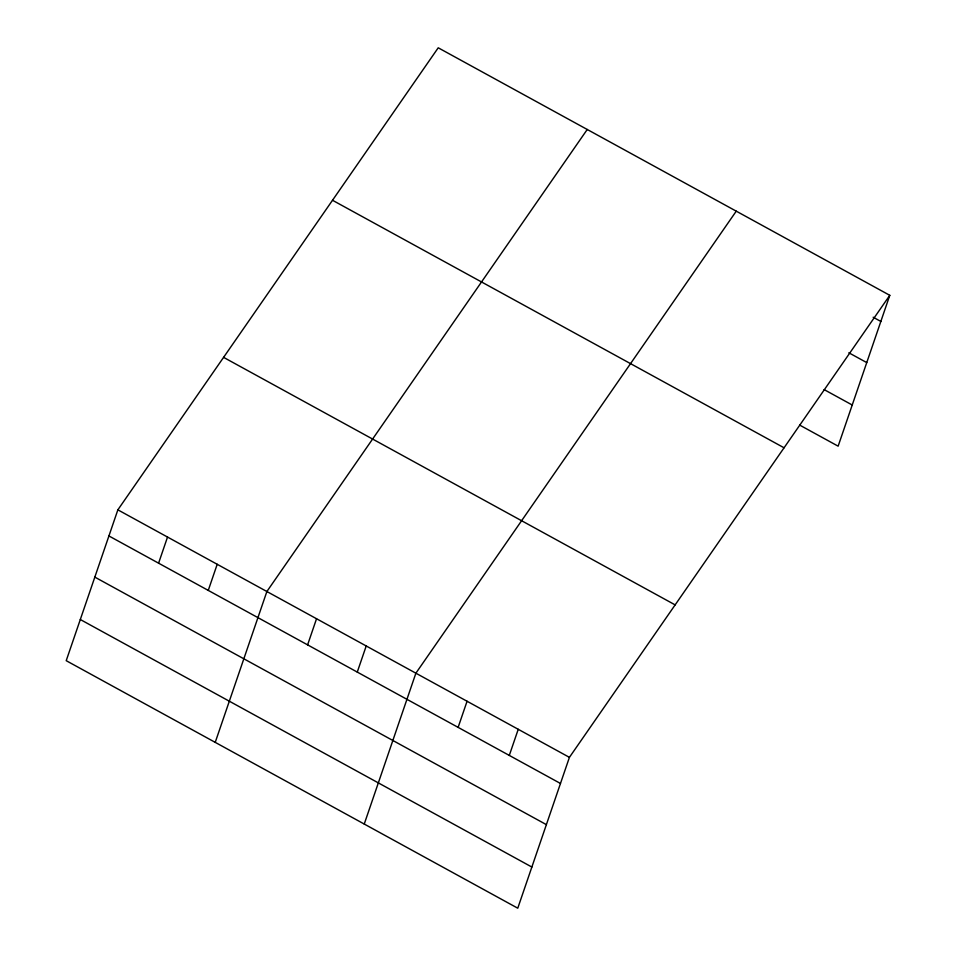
<?xml version="1.0" encoding="UTF-8"?>
<svg xmlns="http://www.w3.org/2000/svg" width="956" height="956" viewBox="0 0 956 956"><rect width="100%" height="100%" fill="white"/><g stroke="black" fill="none" stroke-linecap="round" stroke-linejoin="round"><path stroke-width="1.43" d="M117.863 509.835L66.215 660.68L517.77 908.2L569.418 757.355L889.785 295.32L438.23 47.8L117.863 509.835L569.418 757.355M158.588 563.18L167.527 537.057M208.265 590.402L217.203 564.291M215.231 742.358L266.879 591.513L587.247 129.478M307.605 644.858L316.544 618.747M357.269 672.092L366.22 645.969M364.248 824.048L415.884 673.191L736.251 211.168M458.127 727.373L467.066 701.25M509.297 755.419L518.236 729.297M889.785 295.32L838.137 446.165L799.754 425.133M873.163 317.237L880.846 321.443M848.844 352.788L866.757 362.599M824.084 389.582L852.238 405.009M332.509 200.27L784.063 447.79M223.584 357.365L675.139 604.885M108.912 535.946L560.479 783.478M94.823 577.113L546.378 824.634M80.304 619.512L531.859 867.044"/></g></svg>
